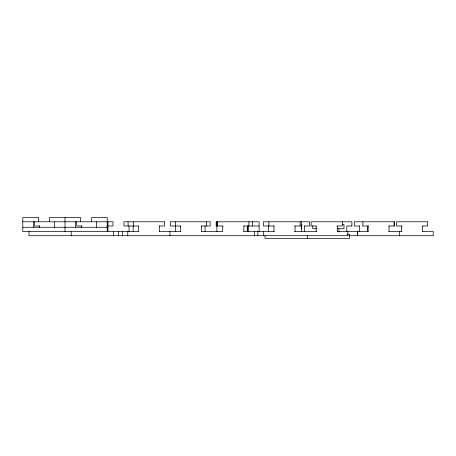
<?xml version="1.0" encoding="UTF-8"?>
<svg xmlns="http://www.w3.org/2000/svg" width="456" height="456" viewBox="0 0 456 456"><rect width="100%" height="100%" fill="white"/><g stroke="black" fill="none" stroke-linecap="round" stroke-linejoin="round"><path stroke-width="0.68" d="M38.418 217.563L22.8 217.563L22.8 231.494L138.413 231.494M22.8 221.787L112.997 221.787L112.997 226.005L106.67 226.005M164.491 221.787L123.969 221.787L123.969 226.005L138.493 226.005M301.291 224.506L301.781 224.506L301.781 228.73L301.291 228.73M342.057 224.506L343.989 224.506L343.984 228.73L337.474 228.73M39.889 226.005L34.496 226.005L34.502 221.787M81.886 226.005L76.705 226.005L76.705 221.787M159.355 226.005L164.491 226.005L164.451 221.787M180.872 226.005L170.276 226.005L170.276 221.787L210.148 221.787L210.136 226.005L201.273 226.005M223.018 226.005L216.167 226.005L216.167 221.787L259.099 221.787L259.099 231.494M243.629 226.005L259.099 226.005M274.284 226.005L263.329 226.005L263.334 221.787L309.652 221.787L309.647 226.005L304.363 226.005M294.582 226.005L301.313 226.005M316.242 226.005L311.095 226.005L311.106 221.787L351.901 221.787L351.855 226.005M337.087 226.005L342.331 226.005L342.325 221.787M351.901 226.005L346.794 226.005L346.794 231.494M359.522 226.005L354.266 226.005L354.266 221.787L394.617 221.787L394.617 226.005L388.672 226.005M362.833 226.005L368.556 226.005M402.141 226.005L396.475 226.005L396.475 221.787L427.711 221.787L427.711 226.005L422.461 226.005M22.8 227.27L107.217 227.27M316.464 228.73L312.753 228.73L312.759 225.914M159.161 231.494L180.872 231.494M201.273 231.494L222.75 231.494L222.75 226.005M243.772 231.494L274.284 231.494M294.582 231.494L316.544 231.494M337.183 231.494L368.248 231.494M388.672 231.494L401.873 231.494M422.461 231.494L433.2 231.494L433.2 235.712L348.834 235.712M347.358 234.213L349.478 234.213L349.478 238.437L265.056 238.437L265.056 235.621M422.649 226.005L422.649 231.494M401.542 226.005L401.542 231.494M399.576 231.494L399.559 235.712M394.087 221.787L394.07 226.005M389.002 226.005L389.025 231.494M362.856 221.787L362.856 226.005M359.334 226.005L359.334 231.494M357.367 231.494L357.367 235.712M357.35 231.494L357.35 235.712M347.82 231.494L347.82 235.712L29.007 235.712L29.007 231.494M338.922 228.73L338.876 232.155M337.263 226.005L337.263 231.494M316.168 226.005L316.162 231.494M307.264 235.621L307.264 238.437M304.585 226.005L304.579 231.494M301.313 221.787L301.313 231.494M300.116 221.787L300.122 226.005M295.055 226.005L295.055 231.494M273.953 226.005L273.953 231.494M268.886 221.787L268.892 226.005M268.396 226.005L268.396 231.494M263.397 231.494L263.397 235.712M257.845 231.494L257.845 235.712M254.408 231.494L254.408 235.712M252.35 221.787L252.356 226.005M248.919 221.787L248.913 226.005M248.548 226.005L248.548 231.494M247.374 226.005L247.374 231.494M247.289 226.005L247.289 231.494M243.857 226.005L243.857 231.494M217.694 221.787L217.689 226.005M216.891 221.787L216.891 231.494M206.705 221.787L206.71 226.005M205.08 226.005L205.08 231.494M201.643 226.005L201.643 231.494M180.542 226.005L180.542 231.494M175.48 221.787L175.475 226.005M175.343 226.005L175.343 231.494M169.985 231.494L169.985 235.712M159.435 226.005L159.435 231.494M138.333 226.005L138.333 231.494M133.272 221.787L133.317 226.005M133.135 226.005L133.135 231.494M129.037 226.005L129.037 231.494M128.068 221.787L128.073 226.005M127.777 231.494L127.777 235.712M122.578 231.494L122.578 235.712M118.48 231.494L118.48 235.712M113.424 231.494L113.424 235.712M107.941 221.787L107.929 231.494M107.217 231.494L107.217 217.563L91.605 217.563L91.605 221.787M96.666 221.787L96.666 227.27M81.766 226.005L81.766 227.379M80.621 221.787L80.621 217.563L49.396 217.563L49.396 221.787M75.565 221.787L75.565 227.27M71.216 231.494L71.216 235.712M65.008 217.563L65.008 231.494M54.458 221.787L54.458 227.27M39.558 226.005L39.558 227.379M38.367 217.563L38.418 221.787M33.351 221.787L33.351 227.27M367.918 231.494L367.918 226.005L367.901 231.494"/></g></svg>
